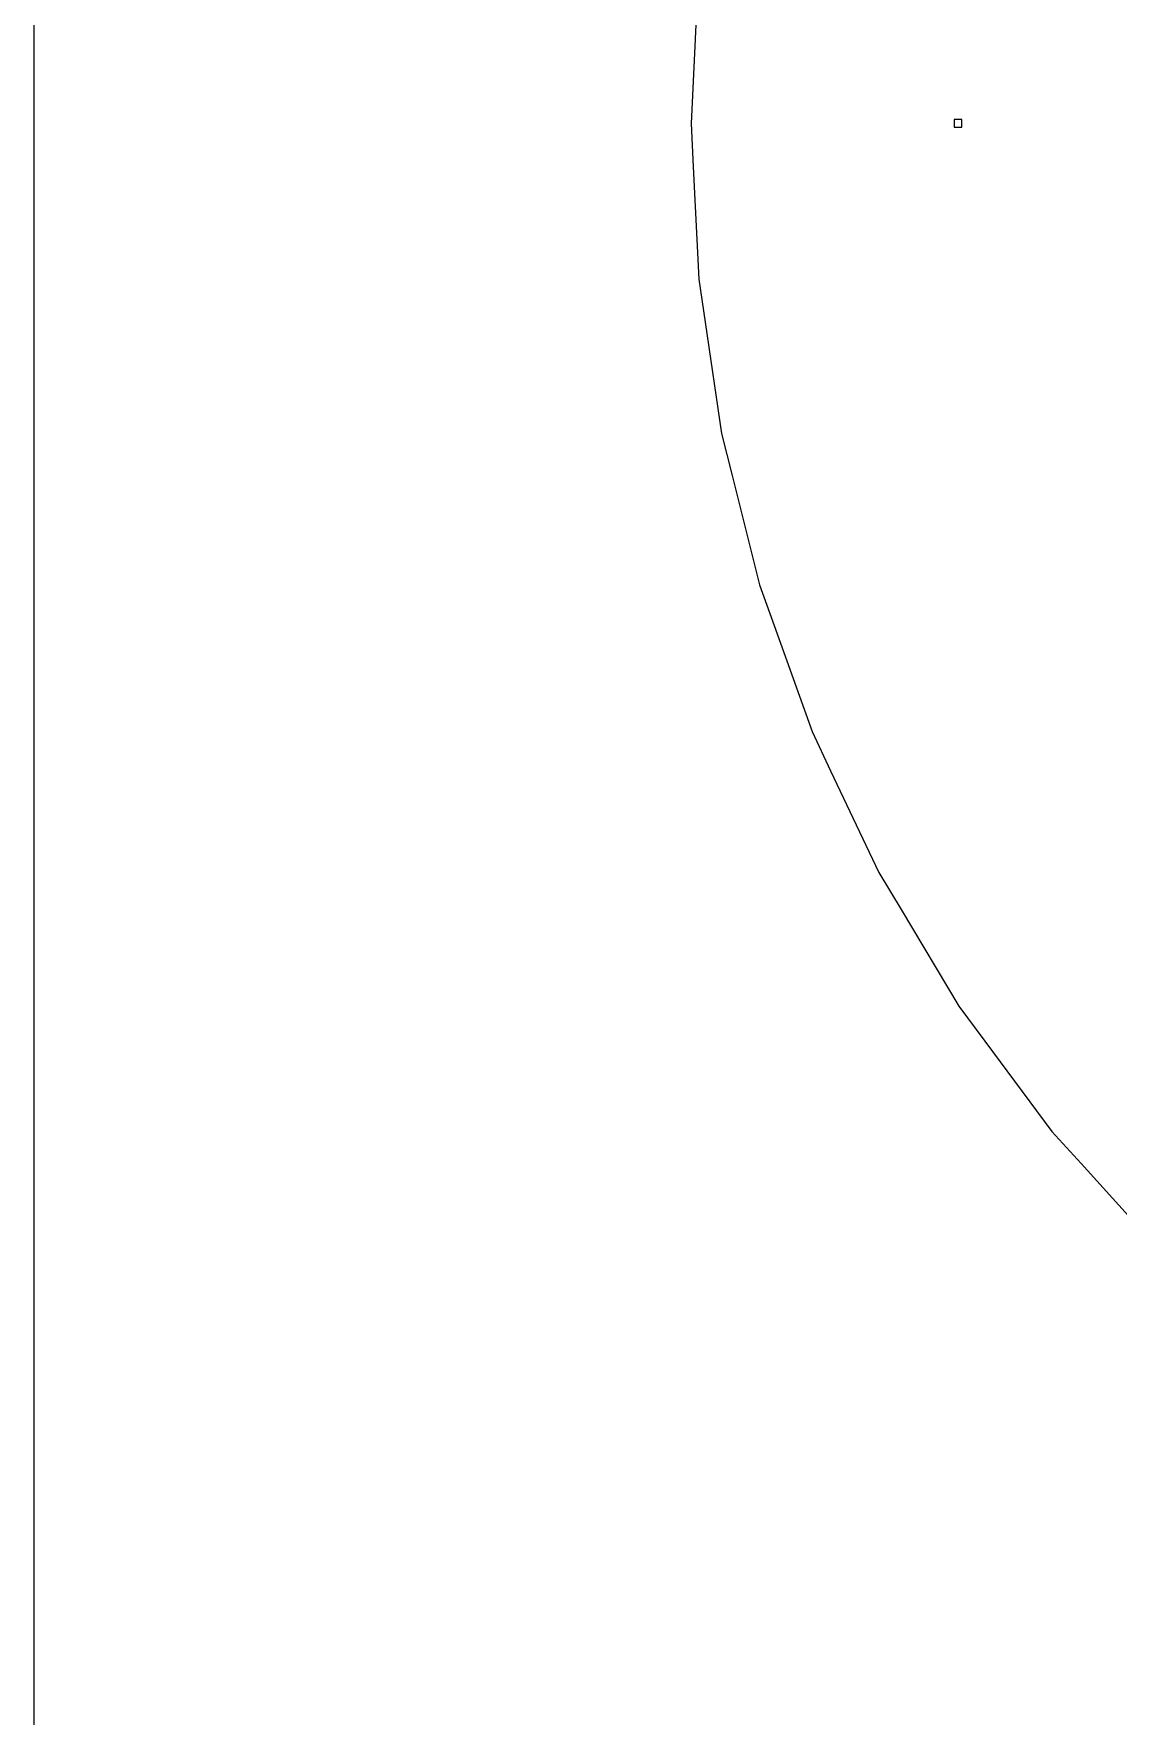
# Model space of a CAD drawing. Header units: centimetres. Extents: x -214 to 137, y -175 to 4.
# Drawn here: x 36.71 to 44.78, y -122.47 to -109.94 of the extents above; entities that cross this region are included whole.
import ezdxf

# ---------------------------------------------------------------- set-up
doc = ezdxf.new("R2010")
doc.units = ezdxf.units.CM
doc.header["$MEASUREMENT"] = 0
doc.layers.add('layer 1', color=7, linetype='Continuous')

msp = doc.modelspace()

# ---------------------------------------------------------------- linework, layer by layer
at = {"layer": 'layer 1', "color": 5, "lineweight": 9}
for points in [[(36.71429, -75.16373), (36.71429, -75.16373), (36.71429, -175.16373), (36.71429, -175.16373)], [(41.64606, -109.77435), (41.64606, -109.77435), (41.60493, -110.61142), (41.60493, -110.61142)], [(43.61903, -110.58284), (43.61903, -110.58284), (43.56188, -110.58284), (43.56188, -110.58284)], [(43.56188, -110.58284), (43.56188, -110.58284), (43.56188, -110.63999), (43.56188, -110.63999)], [(43.61903, -110.63999), (43.61903, -110.63999), (43.61903, -110.58284), (43.61903, -110.58284)], [(41.60493, -110.61142), (41.60493, -110.61142), (41.62076, -110.93352), (41.62076, -110.93352)], [(43.56188, -110.63999), (43.56188, -110.63999), (43.61903, -110.63999), (43.61903, -110.63999)], [(41.62076, -110.93352), (41.62076, -110.93352), (41.66188, -111.77059), (41.66188, -111.77059)], [(41.66188, -111.77059), (41.66188, -111.77059), (41.7092, -112.08958), (41.7092, -112.08958)], [(41.7092, -112.08958), (41.7092, -112.08958), (41.83217, -112.9186), (41.83217, -112.9186)], [(41.83217, -112.9186), (41.83217, -112.9186), (41.91053, -113.23142), (41.91053, -113.23142)], [(41.91053, -113.23142), (41.91053, -113.23142), (42.11417, -114.04439), (42.11417, -114.04439)], [(42.11417, -114.04439), (42.11417, -114.04439), (42.22281, -114.34802), (42.22281, -114.34802)], [(42.22281, -114.34802), (42.22281, -114.34802), (42.50515, -115.13711), (42.50515, -115.13711)], [(42.50515, -115.13711), (42.50515, -115.13711), (42.64303, -115.42863), (42.64303, -115.42863)], [(42.64303, -115.42863), (42.64303, -115.42863), (43.00136, -116.18625), (43.00136, -116.18625)], [(43.00136, -116.18625), (43.00136, -116.18625), (43.16715, -116.46286), (43.16715, -116.46286)], [(43.16715, -116.46286), (43.16715, -116.46286), (43.59801, -117.1817), (43.59801, -117.1817)], [(43.59801, -117.1817), (43.59801, -117.1817), (43.79012, -117.44073), (43.79012, -117.44073)], [(43.79012, -117.44073), (43.79012, -117.44073), (44.28937, -118.11388), (44.28937, -118.11388)], [(44.28937, -118.11388), (44.28937, -118.11388), (44.50593, -118.35283), (44.50593, -118.35283)], [(44.50593, -118.35283), (44.50593, -118.35283), (45.06875, -118.97381), (45.06875, -118.97381)]]:
    msp.add_open_spline(points, degree=3, dxfattribs=at)

doc.saveas('drawing.dxf')
